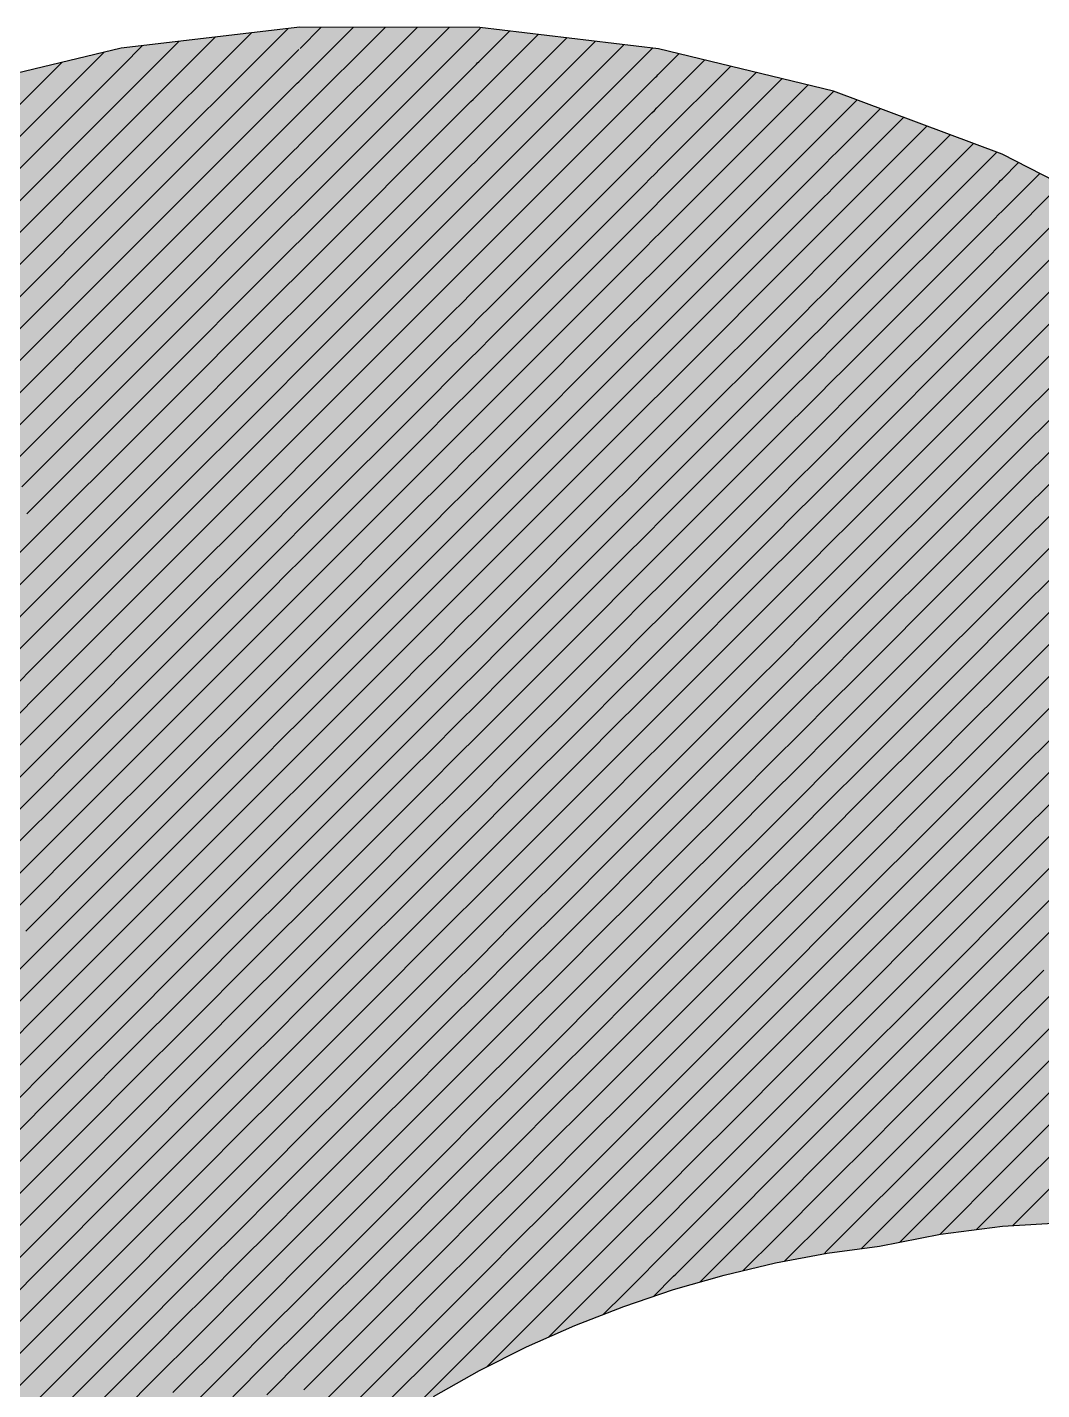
# Model space of a CAD drawing. Extents: x -15895 to 12929, y -2522 to 15173.
# Drawn here: x -8957.12 to -8945.92, y 11174.09 to 11189.13 of the extents above; entities that cross this region are included whole.
import ezdxf

# ---------------------------------------------------------------- set-up
doc = ezdxf.new("R2010")
doc.units = 0
doc.layers.add('MTH-CARIMBO-TXT1', color=1, linetype='Continuous')

msp = doc.modelspace()

# ---------------------------------------------------------------- linework, layer by layer
at = {"layer": 'MTH-CARIMBO-TXT1', "linetype": 'Continuous'}
for p, q in [((-8955.977, 11187.382), (-8954.244, 11189.114)), ((-8954.108, 11188.897), (-8953.875, 11189.13)), ((-8954.107, 11188.544), (-8953.522, 11189.129)), ((-8954.106, 11188.192), (-8953.169, 11189.129)), ((-8954.105, 11187.839), (-8952.816, 11189.128)), ((-8954.104, 11187.487), (-8952.463, 11189.128)), ((-8954.103, 11187.134), (-8952.125, 11189.113)), ((-8952.122, 11189.115), (-8952.111, 11189.126)), ((-8952.11, 11188.774), (-8951.796, 11189.088)), ((-8956.068, 11188.705), (-8955.846, 11188.927)), ((-8956.045, 11188.374), (-8955.446, 11188.974)), ((-8956.022, 11188.043), (-8955.045, 11189.021)), ((-8956, 11187.713), (-8954.645, 11189.067)), ((-8952.098, 11188.432), (-8951.48, 11189.05)), ((-8952.086, 11188.091), (-8951.164, 11189.012)), ((-8952.074, 11187.749), (-8950.849, 11188.974)), ((-8952.062, 11187.408), (-8950.533, 11188.936)), ((-8957.801, 11187.325), (-8956.273, 11188.853)), ((-8955.954, 11187.051), (-8954.121, 11188.884)), ((-8952.123, 11188.761), (-8952.11, 11188.774)), ((-8952.05, 11187.066), (-8950.217, 11188.899)), ((-8950.148, 11188.615), (-8949.926, 11188.836)), ((-8957.858, 11187.622), (-8956.738, 11188.742)), ((-8957.745, 11187.028), (-8956.068, 11188.705)), ((-8954.102, 11186.781), (-8952.173, 11188.711)), ((-8952.173, 11188.711), (-8952.161, 11188.723)), ((-8952.161, 11188.723), (-8952.148, 11188.736)), ((-8952.148, 11188.736), (-8952.136, 11188.748)), ((-8952.136, 11188.748), (-8952.123, 11188.761)), ((-8950.143, 11188.266), (-8949.642, 11188.767)), ((-8950.139, 11187.916), (-8949.357, 11188.698)), ((-8950.135, 11187.567), (-8949.073, 11188.629)), ((-8955.931, 11186.72), (-8954.139, 11188.512)), ((-8954.139, 11188.512), (-8954.123, 11188.528)), ((-8954.123, 11188.528), (-8954.107, 11188.544)), ((-8952.038, 11186.725), (-8950.183, 11188.58)), ((-8950.183, 11188.58), (-8950.171, 11188.592)), ((-8950.171, 11188.592), (-8950.159, 11188.604)), ((-8950.159, 11188.604), (-8950.148, 11188.615)), ((-8950.131, 11187.218), (-8948.788, 11188.56)), ((-8950.126, 11186.868), (-8948.503, 11188.491)), ((-8957.688, 11186.731), (-8956.045, 11188.374)), ((-8952.222, 11188.309), (-8952.197, 11188.333)), ((-8952.197, 11188.333), (-8952.173, 11188.357)), ((-8952.173, 11188.357), (-8952.148, 11188.382)), ((-8952.148, 11188.382), (-8952.123, 11188.407)), ((-8952.123, 11188.407), (-8952.098, 11188.432)), ((-8950.122, 11186.519), (-8948.221, 11188.42)), ((-8948.207, 11188.08), (-8947.961, 11188.326)), ((-8954.132, 11188.166), (-8954.106, 11188.192)), ((-8954.101, 11186.429), (-8952.222, 11188.309)), ((-8952.026, 11186.383), (-8950.223, 11188.186)), ((-8950.223, 11188.186), (-8950.195, 11188.213)), ((-8950.195, 11188.213), (-8950.169, 11188.24)), ((-8950.169, 11188.24), (-8950.143, 11188.266)), ((-8948.194, 11187.74), (-8947.703, 11188.231)), ((-8957.632, 11186.434), (-8956.022, 11188.043)), ((-8955.909, 11186.389), (-8954.157, 11188.141)), ((-8954.157, 11188.141), (-8954.132, 11188.166)), ((-8952.16, 11188.016), (-8952.123, 11188.054)), ((-8952.123, 11188.054), (-8952.086, 11188.091)), ((-8948.276, 11188.012), (-8948.257, 11188.031)), ((-8948.257, 11188.031), (-8948.239, 11188.048)), ((-8948.239, 11188.048), (-8948.223, 11188.065)), ((-8948.223, 11188.065), (-8948.207, 11188.08)), ((-8948.18, 11187.4), (-8947.446, 11188.135)), ((-8948.166, 11187.061), (-8947.188, 11188.039)), ((-8954.101, 11186.076), (-8952.27, 11187.907)), ((-8952.27, 11187.907), (-8952.234, 11187.942)), ((-8952.234, 11187.942), (-8952.197, 11187.979)), ((-8952.197, 11187.979), (-8952.16, 11188.016)), ((-8950.22, 11187.835), (-8950.179, 11187.876)), ((-8950.179, 11187.876), (-8950.139, 11187.916)), ((-8950.118, 11186.17), (-8948.276, 11188.012)), ((-8948.153, 11186.721), (-8946.93, 11187.943)), ((-8955.886, 11186.058), (-8954.176, 11187.769)), ((-8954.176, 11187.769), (-8954.141, 11187.803)), ((-8954.141, 11187.803), (-8954.105, 11187.839)), ((-8952.123, 11187.7), (-8952.074, 11187.749)), ((-8952.014, 11186.042), (-8950.263, 11187.793)), ((-8950.263, 11187.793), (-8950.22, 11187.835)), ((-8948.225, 11187.71), (-8948.194, 11187.74)), ((-8948.139, 11186.381), (-8946.672, 11187.848)), ((-8948.126, 11186.041), (-8946.415, 11187.752)), ((-8957.576, 11186.137), (-8956, 11187.713)), ((-8952.271, 11187.552), (-8952.222, 11187.601)), ((-8952.222, 11187.601), (-8952.173, 11187.65)), ((-8952.173, 11187.65), (-8952.123, 11187.7)), ((-8950.114, 11185.821), (-8948.33, 11187.604)), ((-8948.33, 11187.604), (-8948.293, 11187.641)), ((-8948.293, 11187.641), (-8948.258, 11187.676)), ((-8948.258, 11187.676), (-8948.225, 11187.71)), ((-8946.359, 11187.454), (-8946.176, 11187.637)), ((-8954.194, 11187.397), (-8954.15, 11187.441)), ((-8954.15, 11187.441), (-8954.104, 11187.487)), ((-8954.1, 11185.724), (-8952.319, 11187.505)), ((-8952.319, 11187.505), (-8952.271, 11187.552)), ((-8950.303, 11187.399), (-8950.245, 11187.457)), ((-8950.245, 11187.457), (-8950.189, 11187.513)), ((-8950.189, 11187.513), (-8950.135, 11187.567)), ((-8948.112, 11185.701), (-8946.394, 11187.418)), ((-8946.394, 11187.418), (-8946.376, 11187.437)), ((-8946.376, 11187.437), (-8946.359, 11187.454)), ((-8946.359, 11187.1), (-8945.942, 11187.517)), ((-8957.519, 11185.84), (-8955.977, 11187.382)), ((-8955.863, 11185.728), (-8954.194, 11187.397)), ((-8952.247, 11187.223), (-8952.185, 11187.285)), ((-8952.185, 11187.285), (-8952.123, 11187.346)), ((-8952.123, 11187.346), (-8952.062, 11187.408)), ((-8952.001, 11185.7), (-8950.303, 11187.399)), ((-8948.329, 11187.252), (-8948.276, 11187.304)), ((-8948.276, 11187.304), (-8948.226, 11187.354)), ((-8948.226, 11187.354), (-8948.18, 11187.4)), ((-8946.359, 11186.747), (-8945.708, 11187.397)), ((-8946.359, 11186.393), (-8945.475, 11187.277)), ((-8954.159, 11187.079), (-8954.103, 11187.134)), ((-8952.367, 11187.103), (-8952.308, 11187.162)), ((-8952.308, 11187.162), (-8952.247, 11187.223)), ((-8950.27, 11187.078), (-8950.199, 11187.149)), ((-8950.199, 11187.149), (-8950.131, 11187.218)), ((-8950.109, 11185.471), (-8948.384, 11187.196)), ((-8948.384, 11187.196), (-8948.329, 11187.252)), ((-8946.359, 11186.04), (-8945.241, 11187.158)), ((-8957.463, 11185.543), (-8955.954, 11187.051)), ((-8955.84, 11185.397), (-8954.212, 11187.025)), ((-8954.212, 11187.025), (-8954.159, 11187.079)), ((-8954.099, 11185.371), (-8952.367, 11187.103)), ((-8952.197, 11186.919), (-8952.123, 11186.993)), ((-8952.123, 11186.993), (-8952.05, 11187.066)), ((-8951.989, 11185.359), (-8950.343, 11187.006)), ((-8950.343, 11187.006), (-8950.27, 11187.078)), ((-8948.294, 11186.933), (-8948.228, 11186.999)), ((-8948.228, 11186.999), (-8948.166, 11187.061)), ((-8948.099, 11185.361), (-8946.439, 11187.02)), ((-8946.439, 11187.02), (-8946.397, 11187.062)), ((-8946.397, 11187.062), (-8946.359, 11187.1)), ((-8946.358, 11185.687), (-8945.007, 11187.038)), ((-8952.344, 11186.772), (-8952.271, 11186.845)), ((-8952.271, 11186.845), (-8952.197, 11186.919)), ((-8950.209, 11186.786), (-8950.126, 11186.868)), ((-8948.439, 11186.788), (-8948.365, 11186.862)), ((-8948.365, 11186.862), (-8948.294, 11186.933)), ((-8946.358, 11185.333), (-8944.774, 11186.918)), ((-8957.406, 11185.245), (-8955.931, 11186.72)), ((-8954.23, 11186.653), (-8954.168, 11186.716)), ((-8954.168, 11186.716), (-8954.102, 11186.781)), ((-8954.098, 11185.018), (-8952.416, 11186.7)), ((-8952.416, 11186.7), (-8952.344, 11186.772)), ((-8952.123, 11186.639), (-8952.038, 11186.725)), ((-8950.383, 11186.612), (-8950.295, 11186.7)), ((-8950.295, 11186.7), (-8950.209, 11186.786)), ((-8950.105, 11185.122), (-8948.439, 11186.788)), ((-8948.23, 11186.643), (-8948.153, 11186.721)), ((-8946.484, 11186.622), (-8946.419, 11186.687)), ((-8946.419, 11186.687), (-8946.359, 11186.747)), ((-8946.358, 11184.98), (-8944.607, 11186.731)), ((-8955.818, 11185.066), (-8954.23, 11186.653)), ((-8952.296, 11186.467), (-8952.21, 11186.553)), ((-8952.21, 11186.553), (-8952.123, 11186.639)), ((-8951.977, 11185.017), (-8950.383, 11186.612)), ((-8950.219, 11186.422), (-8950.122, 11186.519)), ((-8948.401, 11186.473), (-8948.313, 11186.561)), ((-8948.313, 11186.561), (-8948.23, 11186.643)), ((-8948.085, 11185.021), (-8946.484, 11186.622)), ((-8957.35, 11184.948), (-8955.909, 11186.389)), ((-8954.176, 11186.354), (-8954.101, 11186.429)), ((-8952.464, 11186.298), (-8952.381, 11186.382)), ((-8952.381, 11186.382), (-8952.296, 11186.467)), ((-8952.123, 11186.285), (-8952.026, 11186.383)), ((-8950.32, 11186.322), (-8950.219, 11186.422)), ((-8950.101, 11184.773), (-8948.493, 11186.38)), ((-8948.493, 11186.38), (-8948.401, 11186.473)), ((-8948.232, 11186.288), (-8948.139, 11186.381)), ((-8946.44, 11186.312), (-8946.359, 11186.393)), ((-8955.795, 11184.735), (-8954.249, 11186.282)), ((-8954.249, 11186.282), (-8954.176, 11186.354)), ((-8954.097, 11184.666), (-8952.464, 11186.298)), ((-8952.222, 11186.187), (-8952.123, 11186.285)), ((-8951.965, 11184.676), (-8950.423, 11186.219)), ((-8950.423, 11186.219), (-8950.32, 11186.322)), ((-8948.331, 11186.189), (-8948.232, 11186.288)), ((-8948.071, 11184.681), (-8946.528, 11186.224)), ((-8946.528, 11186.224), (-8946.44, 11186.312)), ((-8946.358, 11184.626), (-8944.675, 11186.309)), ((-8954.185, 11185.991), (-8954.101, 11186.076)), ((-8952.418, 11185.991), (-8952.32, 11186.088)), ((-8952.32, 11186.088), (-8952.222, 11186.187)), ((-8950.229, 11186.058), (-8950.118, 11186.17)), ((-8948.547, 11185.972), (-8948.436, 11186.083)), ((-8948.436, 11186.083), (-8948.331, 11186.189)), ((-8957.293, 11184.651), (-8955.886, 11186.058)), ((-8954.267, 11185.91), (-8954.185, 11185.991)), ((-8952.513, 11185.896), (-8952.418, 11185.991)), ((-8952.234, 11185.821), (-8952.124, 11185.932)), ((-8952.124, 11185.932), (-8952.014, 11186.042)), ((-8950.462, 11185.825), (-8950.344, 11185.943)), ((-8950.344, 11185.943), (-8950.229, 11186.058)), ((-8950.096, 11184.423), (-8948.547, 11185.972)), ((-8948.349, 11185.817), (-8948.234, 11185.932)), ((-8948.234, 11185.932), (-8948.126, 11186.041)), ((-8946.573, 11185.825), (-8946.461, 11185.937)), ((-8946.461, 11185.937), (-8946.359, 11186.04)), ((-8955.772, 11184.404), (-8954.267, 11185.91)), ((-8954.096, 11184.313), (-8952.513, 11185.896)), ((-8952.345, 11185.71), (-8952.234, 11185.821)), ((-8951.953, 11184.334), (-8950.462, 11185.825)), ((-8950.239, 11185.695), (-8950.114, 11185.821)), ((-8948.472, 11185.694), (-8948.349, 11185.817)), ((-8948.058, 11184.341), (-8946.573, 11185.825)), ((-8946.358, 11184.273), (-8944.743, 11185.888)), ((-8957.237, 11184.354), (-8955.863, 11185.728)), ((-8954.285, 11185.538), (-8954.194, 11185.629)), ((-8954.194, 11185.629), (-8954.1, 11185.724)), ((-8952.454, 11185.601), (-8952.345, 11185.71)), ((-8952.124, 11185.578), (-8952.001, 11185.7)), ((-8950.369, 11185.565), (-8950.239, 11185.695)), ((-8948.602, 11185.564), (-8948.472, 11185.694)), ((-8948.236, 11185.577), (-8948.112, 11185.701)), ((-8946.482, 11185.562), (-8946.358, 11185.687)), ((-8955.749, 11184.074), (-8954.285, 11185.538)), ((-8954.095, 11183.961), (-8952.561, 11185.494)), ((-8952.561, 11185.494), (-8952.454, 11185.601)), ((-8952.247, 11185.455), (-8952.124, 11185.578)), ((-8950.502, 11185.432), (-8950.369, 11185.565)), ((-8950.249, 11185.331), (-8950.109, 11185.471)), ((-8950.092, 11184.074), (-8948.602, 11185.564)), ((-8948.368, 11185.445), (-8948.236, 11185.577)), ((-8946.618, 11185.427), (-8946.482, 11185.562)), ((-8946.358, 11183.919), (-8944.811, 11185.466)), ((-8957.18, 11184.057), (-8955.84, 11185.397)), ((-8954.203, 11185.267), (-8954.099, 11185.371)), ((-8952.491, 11185.211), (-8952.37, 11185.332)), ((-8952.37, 11185.332), (-8952.247, 11185.455)), ((-8952.124, 11185.224), (-8951.989, 11185.359)), ((-8951.941, 11183.993), (-8950.502, 11185.432)), ((-8950.394, 11185.186), (-8950.249, 11185.331)), ((-8948.508, 11185.305), (-8948.368, 11185.445)), ((-8948.238, 11185.222), (-8948.099, 11185.361)), ((-8948.044, 11184.001), (-8946.618, 11185.427)), ((-8946.504, 11185.188), (-8946.358, 11185.333)), ((-8955.727, 11183.743), (-8954.303, 11185.166)), ((-8954.303, 11185.166), (-8954.203, 11185.267)), ((-8952.61, 11185.092), (-8952.491, 11185.211)), ((-8952.259, 11185.089), (-8952.124, 11185.224)), ((-8950.542, 11185.038), (-8950.394, 11185.186)), ((-8948.656, 11185.157), (-8948.508, 11185.305)), ((-8948.386, 11185.073), (-8948.238, 11185.222)), ((-8946.662, 11185.029), (-8946.504, 11185.188)), ((-8957.124, 11183.76), (-8955.818, 11185.066)), ((-8954.212, 11184.904), (-8954.098, 11185.018)), ((-8954.094, 11183.608), (-8952.61, 11185.092)), ((-8952.394, 11184.954), (-8952.259, 11185.089)), ((-8952.124, 11184.871), (-8951.977, 11185.017)), ((-8951.929, 11183.652), (-8950.542, 11185.038)), ((-8950.259, 11184.968), (-8950.105, 11185.122)), ((-8950.088, 11183.725), (-8948.656, 11185.157)), ((-8948.544, 11184.915), (-8948.386, 11185.073)), ((-8948.239, 11184.866), (-8948.085, 11185.021)), ((-8948.031, 11183.661), (-8946.662, 11185.029)), ((-8946.358, 11183.566), (-8944.879, 11185.045)), ((-8954.321, 11184.795), (-8954.212, 11184.904)), ((-8952.528, 11184.821), (-8952.394, 11184.954)), ((-8952.272, 11184.723), (-8952.124, 11184.871)), ((-8950.419, 11184.808), (-8950.259, 11184.968)), ((-8948.711, 11184.749), (-8948.544, 11184.915)), ((-8948.405, 11184.701), (-8948.239, 11184.866)), ((-8946.525, 11184.813), (-8946.358, 11184.98)), ((-8957.067, 11183.463), (-8955.795, 11184.735)), ((-8955.704, 11183.412), (-8954.321, 11184.795)), ((-8952.658, 11184.69), (-8952.528, 11184.821)), ((-8952.419, 11184.576), (-8952.272, 11184.723)), ((-8950.582, 11184.644), (-8950.419, 11184.808)), ((-8950.269, 11184.604), (-8950.101, 11184.773)), ((-8950.084, 11183.375), (-8948.711, 11184.749)), ((-8946.707, 11184.631), (-8946.525, 11184.813)), ((-8954.22, 11184.542), (-8954.097, 11184.666)), ((-8954.093, 11183.255), (-8952.658, 11184.69)), ((-8952.564, 11184.43), (-8952.419, 11184.576)), ((-8952.124, 11184.517), (-8951.965, 11184.676)), ((-8951.917, 11183.31), (-8950.582, 11184.644)), ((-8950.444, 11184.43), (-8950.269, 11184.604)), ((-8948.58, 11184.526), (-8948.405, 11184.701)), ((-8948.241, 11184.511), (-8948.071, 11184.681)), ((-8948.017, 11183.321), (-8946.707, 11184.631)), ((-8946.546, 11184.438), (-8946.358, 11184.626)), ((-8946.357, 11183.213), (-8944.947, 11184.623)), ((-8955.681, 11183.081), (-8954.34, 11184.423)), ((-8954.34, 11184.423), (-8954.22, 11184.542)), ((-8952.706, 11184.288), (-8952.564, 11184.43)), ((-8952.284, 11184.357), (-8952.124, 11184.517)), ((-8950.622, 11184.251), (-8950.444, 11184.43)), ((-8950.28, 11184.24), (-8950.096, 11184.423)), ((-8948.765, 11184.341), (-8948.58, 11184.526)), ((-8948.423, 11184.329), (-8948.241, 11184.511)), ((-8946.752, 11184.232), (-8946.546, 11184.438)), ((-8957.011, 11183.166), (-8955.772, 11184.404)), ((-8954.229, 11184.18), (-8954.096, 11184.313)), ((-8954.092, 11182.903), (-8952.706, 11184.288)), ((-8952.443, 11184.198), (-8952.284, 11184.357)), ((-8952.124, 11184.164), (-8951.953, 11184.334)), ((-8950.079, 11183.026), (-8948.765, 11184.341)), ((-8948.616, 11184.136), (-8948.423, 11184.329)), ((-8948.243, 11184.155), (-8948.058, 11184.341)), ((-8946.568, 11184.063), (-8946.358, 11184.273)), ((-8954.358, 11184.051), (-8954.229, 11184.18)), ((-8952.601, 11184.04), (-8952.443, 11184.198)), ((-8952.296, 11183.991), (-8952.124, 11184.164)), ((-8951.905, 11182.969), (-8950.622, 11184.251)), ((-8950.469, 11184.051), (-8950.28, 11184.24)), ((-8948.819, 11183.933), (-8948.616, 11184.136)), ((-8948.441, 11183.957), (-8948.243, 11184.155)), ((-8948.004, 11182.981), (-8946.752, 11184.232)), ((-8946.357, 11182.859), (-8945.015, 11184.201)), ((-8956.954, 11182.869), (-8955.749, 11184.074)), ((-8955.658, 11182.75), (-8954.358, 11184.051)), ((-8954.238, 11183.817), (-8954.095, 11183.961)), ((-8952.755, 11183.886), (-8952.601, 11184.04)), ((-8952.468, 11183.82), (-8952.296, 11183.991)), ((-8952.124, 11183.81), (-8951.941, 11183.993)), ((-8950.662, 11183.857), (-8950.469, 11184.051)), ((-8950.29, 11183.877), (-8950.092, 11184.074)), ((-8948.245, 11183.8), (-8948.044, 11184.001)), ((-8946.797, 11183.834), (-8946.568, 11184.063)), ((-8954.376, 11183.679), (-8954.238, 11183.817)), ((-8954.091, 11182.55), (-8952.755, 11183.886)), ((-8952.638, 11183.65), (-8952.468, 11183.82)), ((-8952.309, 11183.625), (-8952.124, 11183.81)), ((-8951.893, 11182.627), (-8950.662, 11183.857)), ((-8950.494, 11183.673), (-8950.29, 11183.877)), ((-8950.075, 11182.677), (-8948.819, 11183.933)), ((-8948.652, 11183.747), (-8948.441, 11183.957)), ((-8947.99, 11182.641), (-8946.797, 11183.834)), ((-8946.589, 11183.688), (-8946.358, 11183.919)), ((-8956.898, 11182.572), (-8955.727, 11183.743)), ((-8955.636, 11182.42), (-8954.376, 11183.679)), ((-8950.702, 11183.464), (-8950.494, 11183.673)), ((-8950.3, 11183.513), (-8950.088, 11183.725)), ((-8948.874, 11183.525), (-8948.652, 11183.747)), ((-8948.46, 11183.585), (-8948.245, 11183.8)), ((-8948.247, 11183.445), (-8948.031, 11183.661)), ((-8946.841, 11183.436), (-8946.589, 11183.688)), ((-8946.357, 11182.506), (-8945.083, 11183.78)), ((-8954.247, 11183.455), (-8954.094, 11183.608)), ((-8952.803, 11183.484), (-8952.638, 11183.65)), ((-8952.493, 11183.441), (-8952.309, 11183.625)), ((-8952.124, 11183.456), (-8951.929, 11183.652)), ((-8950.518, 11183.294), (-8950.3, 11183.513)), ((-8950.071, 11182.328), (-8948.874, 11183.525)), ((-8948.688, 11183.357), (-8948.46, 11183.585)), ((-8946.61, 11183.313), (-8946.358, 11183.566)), ((-8958.161, 11182.369), (-8957.067, 11183.463)), ((-8956.841, 11182.275), (-8955.704, 11183.412)), ((-8954.394, 11183.307), (-8954.247, 11183.455)), ((-8954.09, 11182.198), (-8952.803, 11183.484)), ((-8952.674, 11183.26), (-8952.493, 11183.441)), ((-8952.321, 11183.26), (-8952.124, 11183.456)), ((-8951.881, 11182.286), (-8950.702, 11183.464)), ((-8950.31, 11183.15), (-8950.084, 11183.375)), ((-8948.928, 11183.117), (-8948.688, 11183.357)), ((-8948.478, 11183.213), (-8948.247, 11183.445)), ((-8947.977, 11182.301), (-8946.841, 11183.436)), ((-8946.357, 11182.152), (-8945.151, 11183.358)), ((-8955.613, 11182.089), (-8954.394, 11183.307)), ((-8954.256, 11183.092), (-8954.093, 11183.255)), ((-8952.852, 11183.082), (-8952.674, 11183.26)), ((-8952.517, 11183.063), (-8952.321, 11183.26)), ((-8952.124, 11183.103), (-8951.917, 11183.31)), ((-8950.742, 11183.07), (-8950.518, 11183.294)), ((-8948.723, 11182.968), (-8948.478, 11183.213)), ((-8948.249, 11183.089), (-8948.017, 11183.321)), ((-8946.886, 11183.038), (-8946.61, 11183.313)), ((-8946.632, 11182.938), (-8946.357, 11183.213)), ((-8958.076, 11182.101), (-8957.011, 11183.166)), ((-8956.785, 11181.978), (-8955.681, 11183.081)), ((-8954.413, 11182.936), (-8954.256, 11183.092)), ((-8954.089, 11181.845), (-8952.852, 11183.082)), ((-8952.711, 11182.869), (-8952.517, 11183.063)), ((-8952.333, 11182.894), (-8952.124, 11183.103)), ((-8951.868, 11181.944), (-8950.742, 11183.07)), ((-8950.543, 11182.916), (-8950.31, 11183.15)), ((-8950.067, 11181.978), (-8948.928, 11183.117)), ((-8948.496, 11182.842), (-8948.249, 11183.089)), ((-8955.59, 11181.758), (-8954.413, 11182.936)), ((-8952.124, 11182.749), (-8951.905, 11182.969)), ((-8950.782, 11182.677), (-8950.543, 11182.916)), ((-8950.32, 11182.786), (-8950.079, 11183.026)), ((-8948.982, 11182.709), (-8948.723, 11182.968)), ((-8948.251, 11182.734), (-8948.004, 11182.981)), ((-8947.963, 11181.961), (-8946.886, 11183.038)), ((-8946.931, 11182.639), (-8946.632, 11182.938)), ((-8946.357, 11181.799), (-8945.219, 11182.937)), ((-8957.99, 11181.833), (-8956.954, 11182.869)), ((-8954.265, 11182.73), (-8954.092, 11182.903)), ((-8952.9, 11182.68), (-8952.711, 11182.869)), ((-8952.542, 11182.685), (-8952.333, 11182.894)), ((-8950.568, 11182.538), (-8950.32, 11182.786)), ((-8948.759, 11182.578), (-8948.496, 11182.842)), ((-8946.653, 11182.564), (-8946.357, 11182.859)), ((-8956.728, 11181.68), (-8955.658, 11182.75)), ((-8954.431, 11182.564), (-8954.265, 11182.73)), ((-8954.088, 11181.492), (-8952.9, 11182.68)), ((-8952.748, 11182.479), (-8952.542, 11182.685)), ((-8952.346, 11182.528), (-8952.124, 11182.749)), ((-8952.124, 11182.395), (-8951.893, 11182.627)), ((-8951.856, 11181.603), (-8950.782, 11182.677)), ((-8950.33, 11182.422), (-8950.075, 11182.677)), ((-8950.062, 11181.629), (-8948.982, 11182.709)), ((-8948.515, 11182.47), (-8948.251, 11182.734)), ((-8948.252, 11182.378), (-8947.99, 11182.641)), ((-8947.949, 11181.621), (-8946.931, 11182.639)), ((-8957.905, 11181.565), (-8956.898, 11182.572)), ((-8955.567, 11181.427), (-8954.431, 11182.564)), ((-8954.273, 11182.368), (-8954.091, 11182.55)), ((-8952.949, 11182.278), (-8952.748, 11182.479)), ((-8952.566, 11182.307), (-8952.346, 11182.528)), ((-8950.822, 11182.283), (-8950.568, 11182.538)), ((-8949.037, 11182.301), (-8948.759, 11182.578)), ((-8948.795, 11182.189), (-8948.515, 11182.47)), ((-8946.975, 11182.241), (-8946.653, 11182.564)), ((-8946.674, 11182.189), (-8946.357, 11182.506)), ((-8946.357, 11181.446), (-8945.287, 11182.515)), ((-8956.672, 11181.383), (-8955.636, 11182.42)), ((-8954.449, 11182.192), (-8954.273, 11182.368)), ((-8952.784, 11182.089), (-8952.566, 11182.307)), ((-8952.358, 11182.162), (-8952.124, 11182.395)), ((-8950.593, 11182.159), (-8950.33, 11182.422)), ((-8950.34, 11182.059), (-8950.071, 11182.328)), ((-8948.533, 11182.098), (-8948.252, 11182.378)), ((-8957.819, 11181.297), (-8956.841, 11182.275)), ((-8955.545, 11181.096), (-8954.449, 11182.192)), ((-8954.282, 11182.005), (-8954.09, 11182.198)), ((-8954.087, 11181.14), (-8952.949, 11182.278)), ((-8952.591, 11181.929), (-8952.358, 11182.162)), ((-8952.125, 11182.042), (-8951.881, 11182.286)), ((-8951.844, 11181.261), (-8950.822, 11182.283)), ((-8950.862, 11181.89), (-8950.593, 11182.159)), ((-8950.058, 11181.28), (-8949.037, 11182.301)), ((-8949.091, 11181.893), (-8948.795, 11182.189)), ((-8948.254, 11182.023), (-8947.977, 11182.301)), ((-8947.936, 11181.281), (-8946.975, 11182.241)), ((-8947.02, 11181.843), (-8946.674, 11182.189)), ((-8956.616, 11181.086), (-8955.613, 11182.089)), ((-8954.467, 11181.82), (-8954.282, 11182.005)), ((-8952.997, 11181.876), (-8952.784, 11182.089)), ((-8952.37, 11181.796), (-8952.125, 11182.042)), ((-8950.618, 11181.781), (-8950.34, 11182.059)), ((-8948.831, 11181.8), (-8948.533, 11182.098)), ((-8948.551, 11181.726), (-8948.254, 11182.023)), ((-8946.696, 11181.814), (-8946.357, 11182.152)), ((-8946.357, 11181.092), (-8945.355, 11182.094)), ((-8957.734, 11181.029), (-8956.785, 11181.978)), ((-8954.086, 11180.787), (-8952.997, 11181.876)), ((-8952.821, 11181.699), (-8952.591, 11181.929)), ((-8952.125, 11181.688), (-8951.868, 11181.944)), ((-8951.832, 11180.92), (-8950.862, 11181.89)), ((-8950.35, 11181.695), (-8950.067, 11181.978)), ((-8950.054, 11180.93), (-8949.091, 11181.893)), ((-8948.256, 11181.667), (-8947.963, 11181.961)), ((-8956.559, 11180.789), (-8955.59, 11181.758)), ((-8955.522, 11180.766), (-8954.467, 11181.82)), ((-8954.291, 11181.643), (-8954.089, 11181.845)), ((-8952.616, 11181.551), (-8952.37, 11181.796)), ((-8950.902, 11181.496), (-8950.618, 11181.781)), ((-8949.146, 11181.485), (-8948.831, 11181.8)), ((-8948.867, 11181.41), (-8948.551, 11181.726)), ((-8947.922, 11180.941), (-8947.02, 11181.843)), ((-8947.065, 11181.445), (-8946.696, 11181.814)), ((-8946.717, 11181.439), (-8946.357, 11181.799)), ((-8957.648, 11180.761), (-8956.728, 11181.68)), ((-8954.486, 11181.448), (-8954.291, 11181.643)), ((-8953.046, 11181.474), (-8952.821, 11181.699)), ((-8952.383, 11181.43), (-8952.125, 11181.688)), ((-8952.125, 11181.334), (-8951.856, 11181.603)), ((-8950.643, 11181.402), (-8950.35, 11181.695)), ((-8950.36, 11181.332), (-8950.062, 11181.629)), ((-8948.57, 11181.354), (-8948.256, 11181.667)), ((-8948.258, 11181.312), (-8947.949, 11181.621)), ((-8946.356, 11180.739), (-8945.423, 11181.672)), ((-8956.503, 11180.492), (-8955.567, 11181.427)), ((-8955.499, 11180.435), (-8954.486, 11181.448)), ((-8954.3, 11181.281), (-8954.088, 11181.492)), ((-8954.085, 11180.435), (-8953.046, 11181.474)), ((-8952.858, 11181.308), (-8952.616, 11181.551)), ((-8952.64, 11181.173), (-8952.383, 11181.43)), ((-8951.82, 11180.578), (-8950.902, 11181.496)), ((-8950.942, 11181.103), (-8950.643, 11181.402)), ((-8950.05, 11180.581), (-8949.146, 11181.485)), ((-8949.2, 11181.077), (-8948.867, 11181.41)), ((-8947.909, 11180.601), (-8947.065, 11181.445)), ((-8947.109, 11181.046), (-8946.717, 11181.439)), ((-8946.738, 11181.064), (-8946.357, 11181.446)), ((-8957.563, 11180.493), (-8956.672, 11181.383)), ((-8954.504, 11181.077), (-8954.3, 11181.281)), ((-8953.094, 11181.072), (-8952.858, 11181.308)), ((-8952.395, 11181.064), (-8952.125, 11181.334)), ((-8952.125, 11180.981), (-8951.844, 11181.261)), ((-8950.667, 11181.024), (-8950.36, 11181.332)), ((-8950.37, 11180.968), (-8950.058, 11181.28)), ((-8948.903, 11181.021), (-8948.57, 11181.354)), ((-8948.588, 11180.982), (-8948.258, 11181.312)), ((-8948.26, 11180.957), (-8947.936, 11181.281)), ((-8954.309, 11180.918), (-8954.087, 11181.14)), ((-8952.895, 11180.918), (-8952.64, 11181.173)), ((-8951.808, 11180.237), (-8950.942, 11181.103)), ((-8946.356, 11180.385), (-8945.491, 11181.251)), ((-8957.477, 11180.224), (-8956.616, 11181.086)), ((-8956.446, 11180.195), (-8955.545, 11181.096)), ((-8955.477, 11180.104), (-8954.504, 11181.077)), ((-8954.084, 11180.082), (-8953.094, 11181.072)), ((-8952.665, 11180.794), (-8952.395, 11181.064)), ((-8952.407, 11180.698), (-8952.125, 11180.981)), ((-8950.982, 11180.709), (-8950.667, 11181.024)), ((-8950.692, 11180.646), (-8950.37, 11180.968)), ((-8950.045, 11180.232), (-8949.2, 11181.077)), ((-8949.254, 11180.669), (-8948.903, 11181.021)), ((-8948.939, 11180.631), (-8948.588, 11180.982)), ((-8948.606, 11180.61), (-8948.26, 11180.957)), ((-8947.895, 11180.261), (-8947.109, 11181.046)), ((-8947.154, 11180.648), (-8946.738, 11181.064)), ((-8946.759, 11180.689), (-8946.357, 11181.092)), ((-8954.522, 11180.705), (-8954.309, 11180.918)), ((-8953.143, 11180.67), (-8952.895, 11180.918)), ((-8952.125, 11180.627), (-8951.832, 11180.92)), ((-8950.38, 11180.604), (-8950.054, 11180.93)), ((-8948.262, 11180.601), (-8947.922, 11180.941)), ((-8946.356, 11180.032), (-8945.559, 11180.829)), ((-8957.392, 11179.956), (-8956.559, 11180.789)), ((-8956.39, 11179.898), (-8955.522, 11180.766)), ((-8955.454, 11179.773), (-8954.522, 11180.705)), ((-8954.318, 11180.556), (-8954.086, 11180.787)), ((-8954.083, 11179.729), (-8953.143, 11180.67)), ((-8952.931, 11180.528), (-8952.665, 11180.794)), ((-8952.689, 11180.416), (-8952.407, 11180.698)), ((-8951.796, 11179.895), (-8950.982, 11180.709)), ((-8950.041, 11179.883), (-8949.254, 11180.669)), ((-8947.199, 11180.25), (-8946.759, 11180.689)), ((-8946.781, 11180.314), (-8946.356, 11180.739)), ((-8954.54, 11180.333), (-8954.318, 11180.556)), ((-8953.191, 11180.268), (-8952.931, 11180.528)), ((-8952.42, 11180.332), (-8952.125, 11180.627)), ((-8952.125, 11180.274), (-8951.82, 11180.578)), ((-8951.022, 11180.315), (-8950.692, 11180.646)), ((-8950.717, 11180.267), (-8950.38, 11180.604)), ((-8950.39, 11180.241), (-8950.05, 11180.581)), ((-8949.309, 11180.261), (-8948.939, 11180.631)), ((-8948.975, 11180.242), (-8948.606, 11180.61)), ((-8948.625, 11180.238), (-8948.262, 11180.601)), ((-8948.264, 11180.246), (-8947.909, 11180.601)), ((-8947.882, 11179.921), (-8947.154, 11180.648)), ((-8957.306, 11179.688), (-8956.503, 11180.492)), ((-8956.333, 11179.601), (-8955.499, 11180.435)), ((-8954.326, 11180.193), (-8954.085, 11180.435)), ((-8952.968, 11180.138), (-8952.689, 11180.416)), ((-8946.802, 11179.94), (-8946.356, 11180.385)), ((-8946.356, 11179.678), (-8945.627, 11180.408)), ((-8955.431, 11179.442), (-8954.54, 11180.333)), ((-8954.082, 11179.377), (-8953.191, 11180.268)), ((-8952.714, 11180.038), (-8952.42, 11180.332)), ((-8952.432, 11179.966), (-8952.125, 11180.274)), ((-8952.125, 11179.92), (-8951.808, 11180.237)), ((-8951.784, 11179.554), (-8951.022, 11180.315)), ((-8951.062, 11179.922), (-8950.717, 11180.267)), ((-8950.742, 11179.889), (-8950.39, 11180.241)), ((-8950.4, 11179.877), (-8950.045, 11180.232)), ((-8950.037, 11179.533), (-8949.309, 11180.261)), ((-8949.363, 11179.854), (-8948.975, 11180.242)), ((-8949.011, 11179.852), (-8948.625, 11180.238)), ((-8948.643, 11179.866), (-8948.264, 11180.246)), ((-8948.265, 11179.89), (-8947.895, 11180.261)), ((-8947.868, 11179.581), (-8947.199, 11180.25)), ((-8947.244, 11179.852), (-8946.781, 11180.314)), ((-8957.221, 11179.42), (-8956.446, 11180.195)), ((-8956.277, 11179.304), (-8955.477, 11180.104)), ((-8954.559, 11179.961), (-8954.326, 11180.193)), ((-8954.335, 11179.831), (-8954.084, 11180.082)), ((-8953.24, 11179.866), (-8952.968, 11180.138)), ((-8957.136, 11179.152), (-8956.39, 11179.898)), ((-8955.408, 11179.112), (-8954.559, 11179.961)), ((-8953.005, 11179.747), (-8952.714, 11180.038)), ((-8952.739, 11179.66), (-8952.432, 11179.966)), ((-8952.444, 11179.6), (-8952.125, 11179.92)), ((-8951.772, 11179.213), (-8951.062, 11179.922)), ((-8948.267, 11179.535), (-8947.882, 11179.921)), ((-8947.288, 11179.453), (-8946.802, 11179.94)), ((-8946.823, 11179.565), (-8946.356, 11180.032)), ((-8946.356, 11179.325), (-8945.695, 11179.986)), ((-8956.22, 11179.007), (-8955.454, 11179.773)), ((-8954.577, 11179.589), (-8954.335, 11179.831)), ((-8954.081, 11179.024), (-8953.24, 11179.866)), ((-8953.288, 11179.464), (-8953.005, 11179.747)), ((-8952.125, 11179.566), (-8951.796, 11179.895)), ((-8951.102, 11179.528), (-8950.742, 11179.889)), ((-8950.767, 11179.51), (-8950.4, 11179.877)), ((-8950.41, 11179.513), (-8950.041, 11179.883)), ((-8950.033, 11179.184), (-8949.363, 11179.854)), ((-8949.417, 11179.446), (-8949.011, 11179.852)), ((-8949.046, 11179.463), (-8948.643, 11179.866)), ((-8948.662, 11179.494), (-8948.265, 11179.89)), ((-8947.854, 11179.241), (-8947.244, 11179.852)), ((-8957.05, 11178.884), (-8956.333, 11179.601)), ((-8954.344, 11179.469), (-8954.083, 11179.729)), ((-8953.041, 11179.357), (-8952.739, 11179.66)), ((-8952.763, 11179.282), (-8952.444, 11179.6)), ((-8946.845, 11179.19), (-8946.356, 11179.678)), ((-8955.386, 11178.781), (-8954.577, 11179.589)), ((-8954.595, 11179.218), (-8954.344, 11179.469)), ((-8954.081, 11178.672), (-8953.288, 11179.464)), ((-8952.457, 11179.235), (-8952.125, 11179.566)), ((-8952.125, 11179.213), (-8951.784, 11179.554)), ((-8951.76, 11178.871), (-8951.102, 11179.528)), ((-8951.142, 11179.135), (-8950.767, 11179.51)), ((-8950.792, 11179.132), (-8950.41, 11179.513)), ((-8950.42, 11179.15), (-8950.037, 11179.533)), ((-8949.472, 11179.038), (-8949.046, 11179.463)), ((-8949.082, 11179.074), (-8948.662, 11179.494)), ((-8948.68, 11179.122), (-8948.267, 11179.535)), ((-8948.269, 11179.18), (-8947.868, 11179.581)), ((-8947.841, 11178.901), (-8947.288, 11179.453)), ((-8947.333, 11179.055), (-8946.823, 11179.565)), ((-8946.356, 11178.972), (-8945.763, 11179.565)), ((-8956.965, 11178.616), (-8956.277, 11179.304)), ((-8956.164, 11178.71), (-8955.431, 11179.442)), ((-8954.353, 11179.106), (-8954.082, 11179.377)), ((-8953.337, 11179.062), (-8953.041, 11179.357)), ((-8950.028, 11178.835), (-8949.417, 11179.446)), ((-8946.866, 11178.815), (-8946.356, 11179.325)), ((-8955.363, 11178.45), (-8954.595, 11179.218)), ((-8953.078, 11178.967), (-8952.763, 11179.282)), ((-8952.788, 11178.904), (-8952.457, 11179.235)), ((-8952.469, 11178.869), (-8952.125, 11179.213)), ((-8952.125, 11178.859), (-8951.772, 11179.213)), ((-8950.816, 11178.754), (-8950.42, 11179.15)), ((-8950.43, 11178.786), (-8950.033, 11179.184)), ((-8948.698, 11178.75), (-8948.269, 11179.18)), ((-8948.271, 11178.824), (-8947.854, 11179.241)), ((-8947.378, 11178.657), (-8946.845, 11179.19)), ((-8956.879, 11178.348), (-8956.22, 11179.007)), ((-8956.107, 11178.413), (-8955.408, 11179.112)), ((-8954.613, 11178.846), (-8954.353, 11179.106)), ((-8954.362, 11178.744), (-8954.081, 11179.024)), ((-8954.08, 11178.319), (-8953.337, 11179.062)), ((-8951.748, 11178.53), (-8951.142, 11179.135)), ((-8951.182, 11178.741), (-8950.792, 11179.132)), ((-8950.024, 11178.485), (-8949.472, 11179.038)), ((-8949.526, 11178.63), (-8949.082, 11179.074)), ((-8949.118, 11178.684), (-8948.68, 11179.122)), ((-8947.827, 11178.561), (-8947.333, 11179.055)), ((-8946.356, 11178.618), (-8945.831, 11179.143)), ((-8960.623, 11175.311), (-8957.05, 11178.884)), ((-8955.34, 11178.119), (-8954.613, 11178.846)), ((-8953.385, 11178.66), (-8953.078, 11178.967)), ((-8953.115, 11178.577), (-8952.788, 11178.904)), ((-8952.812, 11178.525), (-8952.469, 11178.869)), ((-8952.482, 11178.503), (-8952.125, 11178.859)), ((-8952.125, 11178.505), (-8951.76, 11178.871)), ((-8948.273, 11178.469), (-8947.841, 11178.901)), ((-8946.887, 11178.44), (-8946.356, 11178.972)), ((-8945.967, 11178.3), (-8945.376, 11178.891)), ((-8956.794, 11178.08), (-8956.164, 11178.71)), ((-8956.051, 11178.115), (-8955.386, 11178.781)), ((-8954.632, 11178.474), (-8954.362, 11178.744)), ((-8951.736, 11178.188), (-8951.182, 11178.741)), ((-8951.222, 11178.348), (-8950.816, 11178.754)), ((-8950.841, 11178.375), (-8950.43, 11178.786)), ((-8950.44, 11178.423), (-8950.028, 11178.835)), ((-8949.154, 11178.295), (-8948.698, 11178.75)), ((-8948.717, 11178.379), (-8948.271, 11178.824)), ((-8947.422, 11178.259), (-8946.866, 11178.815)), ((-8946.356, 11178.265), (-8945.899, 11178.722)), ((-8960.646, 11174.934), (-8956.965, 11178.616)), ((-8954.37, 11178.382), (-8954.081, 11178.672)), ((-8954.079, 11177.966), (-8953.385, 11178.66)), ((-8953.434, 11178.257), (-8953.115, 11178.577)), ((-8950.02, 11178.136), (-8949.526, 11178.63)), ((-8949.58, 11178.222), (-8949.118, 11178.684)), ((-8948.275, 11178.113), (-8947.827, 11178.561)), ((-8947.814, 11178.221), (-8947.378, 11178.657)), ((-8946.909, 11178.065), (-8946.356, 11178.618)), ((-8956.708, 11177.812), (-8956.107, 11178.413)), ((-8955.994, 11177.818), (-8955.363, 11178.45)), ((-8955.317, 11177.788), (-8954.632, 11178.474)), ((-8953.151, 11178.187), (-8952.812, 11178.525)), ((-8952.837, 11178.147), (-8952.482, 11178.503)), ((-8952.494, 11178.137), (-8952.125, 11178.505)), ((-8952.126, 11178.152), (-8951.748, 11178.53)), ((-8950.866, 11177.997), (-8950.44, 11178.423)), ((-8950.45, 11178.059), (-8950.024, 11178.485)), ((-8948.735, 11178.007), (-8948.273, 11178.469)), ((-8947.467, 11177.86), (-8946.887, 11178.44)), ((-8946.035, 11177.879), (-8945.415, 11178.499)), ((-8960.669, 11174.558), (-8956.879, 11178.348)), ((-8954.65, 11178.102), (-8954.37, 11178.382)), ((-8954.379, 11178.019), (-8954.08, 11178.319)), ((-8954.078, 11177.614), (-8953.434, 11178.257)), ((-8951.723, 11177.847), (-8951.222, 11178.348)), ((-8951.262, 11177.954), (-8950.841, 11178.375)), ((-8949.635, 11177.814), (-8949.154, 11178.295)), ((-8949.19, 11177.905), (-8948.717, 11178.379)), ((-8947.8, 11177.881), (-8947.422, 11178.259)), ((-8946.93, 11177.69), (-8946.356, 11178.265)), ((-8946.355, 11177.911), (-8945.967, 11178.3)), ((-8956.623, 11177.543), (-8956.051, 11178.115)), ((-8955.938, 11177.521), (-8955.34, 11178.119)), ((-8955.295, 11177.458), (-8954.65, 11178.102)), ((-8953.482, 11177.855), (-8953.151, 11178.187)), ((-8953.188, 11177.796), (-8952.837, 11178.147)), ((-8952.862, 11177.769), (-8952.494, 11178.137)), ((-8952.506, 11177.771), (-8952.126, 11178.152)), ((-8952.126, 11177.798), (-8951.736, 11178.188)), ((-8950.46, 11177.695), (-8950.02, 11178.136)), ((-8950.015, 11177.787), (-8949.58, 11178.222)), ((-8948.753, 11177.635), (-8948.275, 11178.113)), ((-8948.277, 11177.758), (-8947.814, 11178.221)), ((-8946.103, 11177.457), (-8945.453, 11178.106)), ((-8960.691, 11174.182), (-8956.794, 11178.08)), ((-8954.668, 11177.73), (-8954.379, 11178.019)), ((-8954.388, 11177.657), (-8954.079, 11177.966)), ((-8951.711, 11177.505), (-8951.262, 11177.954)), ((-8951.302, 11177.561), (-8950.866, 11177.997)), ((-8950.891, 11177.618), (-8950.45, 11178.059)), ((-8949.226, 11177.516), (-8948.735, 11178.007)), ((-8947.512, 11177.462), (-8946.909, 11178.065)), ((-8960.714, 11173.806), (-8956.708, 11177.812)), ((-8956.537, 11177.275), (-8955.994, 11177.818)), ((-8954.077, 11177.261), (-8953.482, 11177.855)), ((-8953.531, 11177.453), (-8953.188, 11177.796)), ((-8952.519, 11177.405), (-8952.126, 11177.798)), ((-8952.126, 11177.444), (-8951.723, 11177.847)), ((-8950.011, 11177.438), (-8949.635, 11177.814)), ((-8949.689, 11177.406), (-8949.19, 11177.905)), ((-8948.278, 11177.403), (-8947.8, 11177.881)), ((-8947.787, 11177.541), (-8947.467, 11177.86)), ((-8946.951, 11177.316), (-8946.355, 11177.911)), ((-8946.355, 11177.558), (-8946.035, 11177.879)), ((-8955.881, 11177.224), (-8955.317, 11177.788)), ((-8955.272, 11177.127), (-8954.668, 11177.73)), ((-8954.686, 11177.359), (-8954.388, 11177.657)), ((-8953.225, 11177.406), (-8952.862, 11177.769)), ((-8952.886, 11177.391), (-8952.506, 11177.771)), ((-8950.916, 11177.24), (-8950.46, 11177.695)), ((-8950.47, 11177.332), (-8950.015, 11177.787)), ((-8948.772, 11177.263), (-8948.277, 11177.758)), ((-8947.556, 11177.064), (-8946.93, 11177.69)), ((-8946.17, 11177.036), (-8945.492, 11177.714)), ((-8960.736, 11173.43), (-8956.623, 11177.543)), ((-8956.452, 11177.007), (-8955.938, 11177.521)), ((-8954.397, 11177.294), (-8954.078, 11177.614)), ((-8952.126, 11177.091), (-8951.711, 11177.505)), ((-8951.699, 11177.164), (-8951.302, 11177.561)), ((-8951.342, 11177.167), (-8950.891, 11177.618)), ((-8949.744, 11176.998), (-8949.226, 11177.516)), ((-8949.262, 11177.126), (-8948.753, 11177.635)), ((-8948.28, 11177.047), (-8947.787, 11177.541)), ((-8946.973, 11176.941), (-8946.355, 11177.558)), ((-8955.825, 11176.927), (-8955.295, 11177.458)), ((-8955.249, 11176.796), (-8954.686, 11177.359)), ((-8954.076, 11176.909), (-8953.531, 11177.453)), ((-8953.579, 11177.051), (-8953.225, 11177.406)), ((-8953.261, 11177.016), (-8952.886, 11177.391)), ((-8952.911, 11177.013), (-8952.519, 11177.405)), ((-8952.531, 11177.039), (-8952.126, 11177.444)), ((-8950.48, 11176.968), (-8950.011, 11177.438)), ((-8950.007, 11177.088), (-8949.689, 11177.406)), ((-8948.79, 11176.891), (-8948.278, 11177.403)), ((-8947.773, 11177.201), (-8947.512, 11177.462)), ((-8946.355, 11177.205), (-8946.103, 11177.457)), ((-8960.759, 11173.054), (-8956.537, 11177.275)), ((-8956.366, 11176.739), (-8955.881, 11177.224)), ((-8954.705, 11176.987), (-8954.397, 11177.294)), ((-8954.406, 11176.932), (-8954.077, 11177.261)), ((-8951.382, 11176.774), (-8950.916, 11177.24)), ((-8950.941, 11176.862), (-8950.47, 11177.332)), ((-8949.298, 11176.737), (-8948.772, 11177.263)), ((-8948.282, 11176.692), (-8947.773, 11177.201)), ((-8947.601, 11176.666), (-8946.951, 11177.316)), ((-8946.994, 11176.566), (-8946.355, 11177.205)), ((-8946.238, 11176.614), (-8945.531, 11177.322)), ((-8955.769, 11176.63), (-8955.272, 11177.127)), ((-8954.075, 11176.556), (-8953.579, 11177.051)), ((-8952.543, 11176.673), (-8952.126, 11177.091)), ((-8952.126, 11176.737), (-8951.699, 11177.164)), ((-8951.687, 11176.822), (-8951.342, 11177.167)), ((-8950.491, 11176.605), (-8950.007, 11177.088)), ((-8949.798, 11176.59), (-8949.262, 11177.126)), ((-8948.808, 11176.519), (-8948.28, 11177.047)), ((-8947.759, 11176.861), (-8947.556, 11177.064)), ((-8960.782, 11172.678), (-8956.452, 11177.007)), ((-8956.281, 11176.471), (-8955.825, 11176.927)), ((-8955.226, 11176.465), (-8954.705, 11176.987)), ((-8954.723, 11176.615), (-8954.406, 11176.932)), ((-8954.415, 11176.57), (-8954.076, 11176.909)), ((-8953.628, 11176.649), (-8953.261, 11177.016)), ((-8953.298, 11176.626), (-8952.911, 11177.013)), ((-8952.935, 11176.635), (-8952.531, 11177.039)), ((-8950.966, 11176.483), (-8950.48, 11176.968)), ((-8950.003, 11176.739), (-8949.744, 11176.998)), ((-8949.334, 11176.347), (-8948.79, 11176.891)), ((-8947.646, 11176.267), (-8946.973, 11176.941)), ((-8946.355, 11176.851), (-8946.17, 11177.036)), ((-8946.306, 11176.193), (-8945.57, 11176.929)), ((-8960.804, 11172.301), (-8956.366, 11176.739)), ((-8955.712, 11176.333), (-8955.249, 11176.796)), ((-8952.126, 11176.383), (-8951.687, 11176.822)), ((-8951.675, 11176.481), (-8951.382, 11176.774)), ((-8951.422, 11176.38), (-8950.941, 11176.862)), ((-8948.284, 11176.336), (-8947.759, 11176.861)), ((-8947.015, 11176.191), (-8946.355, 11176.851)), ((-8956.195, 11176.203), (-8955.769, 11176.63)), ((-8955.204, 11176.134), (-8954.723, 11176.615)), ((-8954.074, 11176.203), (-8953.628, 11176.649)), ((-8953.676, 11176.247), (-8953.298, 11176.626)), ((-8953.335, 11176.235), (-8952.935, 11176.635)), ((-8952.96, 11176.257), (-8952.543, 11176.673)), ((-8952.556, 11176.307), (-8952.126, 11176.737)), ((-8950.99, 11176.105), (-8950.491, 11176.605)), ((-8950.501, 11176.241), (-8950.003, 11176.739)), ((-8949.998, 11176.39), (-8949.798, 11176.59)), ((-8949.852, 11176.182), (-8949.298, 11176.737)), ((-8948.827, 11176.147), (-8948.282, 11176.692)), ((-8947.746, 11176.521), (-8947.601, 11176.666)), ((-8946.355, 11176.498), (-8946.238, 11176.614)), ((-8960.827, 11171.925), (-8956.281, 11176.471)), ((-8955.656, 11176.036), (-8955.226, 11176.465)), ((-8954.741, 11176.243), (-8954.415, 11176.57)), ((-8954.423, 11176.207), (-8954.075, 11176.556)), ((-8952.126, 11176.03), (-8951.675, 11176.481)), ((-8951.462, 11175.986), (-8950.966, 11176.483)), ((-8949.369, 11175.958), (-8948.808, 11176.519)), ((-8948.286, 11175.981), (-8947.746, 11176.521)), ((-8947.691, 11175.869), (-8946.994, 11176.566)), ((-8947.036, 11175.816), (-8946.355, 11176.498)), ((-8946.245, 11175.9), (-8945.608, 11176.537)), ((-8956.11, 11175.935), (-8955.712, 11176.333)), ((-8952.985, 11175.878), (-8952.556, 11176.307)), ((-8952.568, 11175.941), (-8952.126, 11176.383)), ((-8951.663, 11176.139), (-8951.422, 11176.38)), ((-8950.511, 11175.877), (-8949.998, 11176.39)), ((-8949.907, 11175.774), (-8949.334, 11176.347)), ((-8948.845, 11175.775), (-8948.284, 11176.336)), ((-8960.849, 11171.549), (-8956.195, 11176.203)), ((-8955.181, 11175.803), (-8954.741, 11176.243)), ((-8954.759, 11175.871), (-8954.423, 11176.207)), ((-8954.432, 11175.845), (-8954.074, 11176.203)), ((-8954.073, 11175.851), (-8953.676, 11176.247)), ((-8953.725, 11175.845), (-8953.335, 11176.235)), ((-8953.371, 11175.845), (-8952.96, 11176.257)), ((-8952.126, 11175.676), (-8951.663, 11176.139)), ((-8951.015, 11175.726), (-8950.501, 11176.241)), ((-8949.994, 11176.04), (-8949.852, 11176.182)), ((-8949.405, 11175.569), (-8948.827, 11176.147)), ((-8948.288, 11175.625), (-8947.732, 11176.181)), ((-8947.732, 11176.181), (-8947.646, 11176.267)), ((-8947.486, 11175.72), (-8947.015, 11176.191)), ((-8946.642, 11175.857), (-8946.355, 11176.144)), ((-8946.355, 11176.144), (-8946.306, 11176.193)), ((-8956.025, 11175.667), (-8955.656, 11176.036)), ((-8955.599, 11175.739), (-8955.204, 11176.134)), ((-8952.58, 11175.575), (-8952.126, 11176.03)), ((-8951.502, 11175.593), (-8950.99, 11176.105)), ((-8950.521, 11175.514), (-8949.994, 11176.04)), ((-8960.872, 11171.173), (-8956.11, 11175.935)), ((-8955.158, 11175.473), (-8954.759, 11175.871)), ((-8954.777, 11175.5), (-8954.432, 11175.845)), ((-8954.441, 11175.483), (-8954.073, 11175.851)), ((-8954.072, 11175.498), (-8953.725, 11175.845)), ((-8953.773, 11175.443), (-8953.371, 11175.845)), ((-8953.408, 11175.455), (-8952.985, 11175.878)), ((-8953.009, 11175.5), (-8952.568, 11175.941)), ((-8951.651, 11175.798), (-8951.462, 11175.986)), ((-8951.04, 11175.348), (-8950.511, 11175.877)), ((-8949.961, 11175.366), (-8949.369, 11175.958)), ((-8948.759, 11175.508), (-8948.286, 11175.981)), ((-8947.911, 11175.648), (-8947.719, 11175.841)), ((-8947.719, 11175.841), (-8947.691, 11175.869)), ((-8955.939, 11175.399), (-8955.599, 11175.739)), ((-8955.543, 11175.442), (-8955.181, 11175.803)), ((-8952.126, 11175.323), (-8951.651, 11175.798)), ((-8951.542, 11175.199), (-8951.015, 11175.726)), ((-8950.531, 11175.15), (-8949.99, 11175.691)), ((-8949.99, 11175.691), (-8949.907, 11175.774)), ((-8949.215, 11175.405), (-8948.845, 11175.775)), ((-8947.047, 11175.805), (-8947.036, 11175.816)), ((-8960.895, 11170.797), (-8956.025, 11175.667)), ((-8953.034, 11175.122), (-8952.58, 11175.575)), ((-8952.593, 11175.21), (-8952.126, 11175.676)), ((-8951.639, 11175.456), (-8951.502, 11175.593)), ((-8949.696, 11175.278), (-8949.405, 11175.569)), ((-8948.324, 11175.589), (-8948.288, 11175.625)), ((-8960.917, 11170.421), (-8955.939, 11175.399)), ((-8955.854, 11175.131), (-8955.543, 11175.442)), ((-8955.486, 11175.145), (-8955.158, 11175.473)), ((-8955.135, 11175.142), (-8954.777, 11175.5)), ((-8954.796, 11175.128), (-8954.441, 11175.483)), ((-8954.45, 11175.12), (-8954.072, 11175.498)), ((-8954.071, 11175.146), (-8953.773, 11175.443)), ((-8953.822, 11175.041), (-8953.408, 11175.455)), ((-8953.445, 11175.065), (-8953.009, 11175.5)), ((-8952.126, 11174.969), (-8951.639, 11175.456)), ((-8951.065, 11174.97), (-8950.521, 11175.514)), ((-8952.605, 11174.844), (-8952.126, 11175.323)), ((-8951.582, 11174.806), (-8951.04, 11175.348)), ((-8950.207, 11175.12), (-8949.986, 11175.342)), ((-8949.986, 11175.342), (-8949.961, 11175.366)), ((-8960.94, 11170.045), (-8955.854, 11175.131)), ((-8955.768, 11174.863), (-8955.486, 11175.145)), ((-8955.43, 11174.847), (-8955.135, 11175.142)), ((-8955.113, 11174.811), (-8954.796, 11175.128)), ((-8954.814, 11174.756), (-8954.45, 11175.12)), ((-8954.459, 11174.758), (-8954.071, 11175.146)), ((-8953.481, 11174.674), (-8953.034, 11175.122)), ((-8953.058, 11174.744), (-8952.593, 11175.21)), ((-8952.126, 11174.615), (-8951.627, 11175.115)), ((-8951.627, 11175.115), (-8951.542, 11175.199)), ((-8950.759, 11174.922), (-8950.531, 11175.15)), ((-8954.07, 11174.793), (-8953.822, 11175.041)), ((-8953.87, 11174.639), (-8953.445, 11175.065)), ((-8952.617, 11174.478), (-8952.126, 11174.969)), ((-8951.365, 11174.67), (-8951.065, 11174.97)), ((-8960.962, 11169.668), (-8955.768, 11174.863)), ((-8955.683, 11174.594), (-8955.43, 11174.847)), ((-8955.373, 11174.55), (-8955.113, 11174.811)), ((-8954.467, 11174.396), (-8954.07, 11174.793)), ((-8953.083, 11174.366), (-8952.605, 11174.844)), ((-8951.615, 11174.773), (-8951.582, 11174.806)), ((-8955.09, 11174.48), (-8954.814, 11174.756)), ((-8954.832, 11174.384), (-8954.459, 11174.758)), ((-8954.069, 11174.44), (-8953.87, 11174.639)), ((-8953.919, 11174.237), (-8953.481, 11174.674)), ((-8953.518, 11174.284), (-8953.058, 11174.744)), ((-8952.048, 11174.34), (-8951.615, 11174.773)), ((-8960.985, 11169.292), (-8955.683, 11174.594)), ((-8955.597, 11174.326), (-8955.373, 11174.55)), ((-8952.63, 11174.112), (-8952.126, 11174.615)), ((-8955.317, 11174.253), (-8955.09, 11174.48)), ((-8955.067, 11174.149), (-8954.832, 11174.384)), ((-8954.85, 11174.013), (-8954.467, 11174.396)), ((-8954.476, 11174.033), (-8954.069, 11174.44)), ((-8953.555, 11173.894), (-8953.083, 11174.366)), ((-8953.108, 11173.988), (-8952.617, 11174.478)), ((-8961.008, 11168.916), (-8955.597, 11174.326)), ((-8955.512, 11174.058), (-8955.317, 11174.253)), ((-8954.068, 11174.088), (-8953.919, 11174.237)), ((-8953.967, 11173.835), (-8953.518, 11174.284)), ((-8955.26, 11173.956), (-8955.067, 11174.149)), ((-8952.881, 11173.86), (-8952.63, 11174.112))]:
    msp.add_line(p, q, dxfattribs=at)
for points in [[(-8938.681, 11173.49), (-8938.529, 11174.311), (-8938.431, 11175.14), (-8938.389, 11175.973), (-8938.402, 11176.808), (-8938.469, 11177.64), (-8938.592, 11178.465), (-8938.77, 11179.281), (-8939, 11180.083), (-8939.284, 11180.868), (-8939.618, 11181.633), (-8940.003, 11182.374), (-8940.436, 11183.088), (-8940.915, 11183.771), (-8941.438, 11184.422), (-8942.944, 11185.716), (-8944.592, 11186.825), (-8946.359, 11187.731), (-8948.221, 11188.423), (-8950.151, 11188.891), (-8952.123, 11189.127), (-8954.109, 11189.13), (-8956.081, 11188.899), (-8958.013, 11188.437)], [(-8952.633, 11174.016), (-8952.126, 11174.301), (-8951.607, 11174.562), (-8951.076, 11174.798), (-8950.535, 11175.01), (-8949.984, 11175.196), (-8949.425, 11175.355), (-8948.859, 11175.489), (-8948.288, 11175.596), (-8947.712, 11175.676), (-8947.037, 11175.807), (-8946.355, 11175.894), (-8945.668, 11175.935), (-8944.98, 11175.931), (-8944.294, 11175.881), (-8943.613, 11175.786), (-8942.939, 11175.646), (-8942.277, 11175.462), (-8941.627, 11175.235), (-8940.995, 11174.966), (-8940.381, 11174.655), (-8939.789, 11174.304), (-8939.222, 11173.915)]]:
    msp.add_lwpolyline(points, dxfattribs=at)
for points in [[(-8954.109, 11189.13), (-8956.081, 11188.899), (-8954.937, 11172.254)], [(-8954.109, 11189.13), (-8954.937, 11172.254), (-8954.51, 11172.649)], [(-8954.109, 11189.13), (-8954.51, 11172.649), (-8954.065, 11173.023)], [(-8952.123, 11189.127), (-8954.109, 11189.13), (-8954.065, 11173.023)], [(-8952.123, 11189.127), (-8954.065, 11173.023), (-8953.604, 11173.376)], [(-8952.123, 11189.127), (-8953.604, 11173.376), (-8953.126, 11173.707)], [(-8952.123, 11189.127), (-8953.126, 11173.707), (-8952.633, 11174.016)], [(-8952.633, 11174.016), (-8952.126, 11174.301), (-8952.123, 11189.127)], [(-8952.126, 11174.301), (-8951.607, 11174.562), (-8952.123, 11189.127)], [(-8952.123, 11189.127), (-8951.607, 11174.562), (-8950.151, 11188.891)], [(-8956.081, 11188.899), (-8958.013, 11188.437), (-8954.937, 11172.254)], [(-8951.607, 11174.562), (-8951.076, 11174.798), (-8950.151, 11188.891)], [(-8950.535, 11175.01), (-8950.151, 11188.891), (-8951.076, 11174.798)], [(-8949.984, 11175.196), (-8950.151, 11188.891), (-8950.535, 11175.01)], [(-8949.984, 11175.196), (-8948.221, 11188.423), (-8950.151, 11188.891)], [(-8958.013, 11188.437), (-8959.876, 11187.751), (-8954.937, 11172.254)], [(-8949.425, 11175.355), (-8948.221, 11188.423), (-8949.984, 11175.196)], [(-8949.425, 11175.355), (-8948.859, 11175.489), (-8948.221, 11188.423)], [(-8948.859, 11175.489), (-8948.288, 11175.596), (-8948.221, 11188.423)], [(-8948.288, 11175.596), (-8947.712, 11175.676), (-8948.221, 11188.423)], [(-8948.221, 11188.423), (-8947.712, 11175.676), (-8946.359, 11187.731)], [(-8954.937, 11172.254), (-8959.876, 11187.751), (-8961.401, 11162.368)], [(-8947.712, 11175.676), (-8947.037, 11175.807), (-8946.359, 11187.731)], [(-8946.359, 11187.731), (-8947.037, 11175.807), (-8946.355, 11175.894)], [(-8944.592, 11186.825), (-8946.359, 11187.731), (-8946.355, 11175.894)], [(-8944.592, 11186.825), (-8946.355, 11175.894), (-8945.668, 11175.935)]]:
    msp.add_solid(points, dxfattribs=at)

doc.saveas('drawing.dxf')
